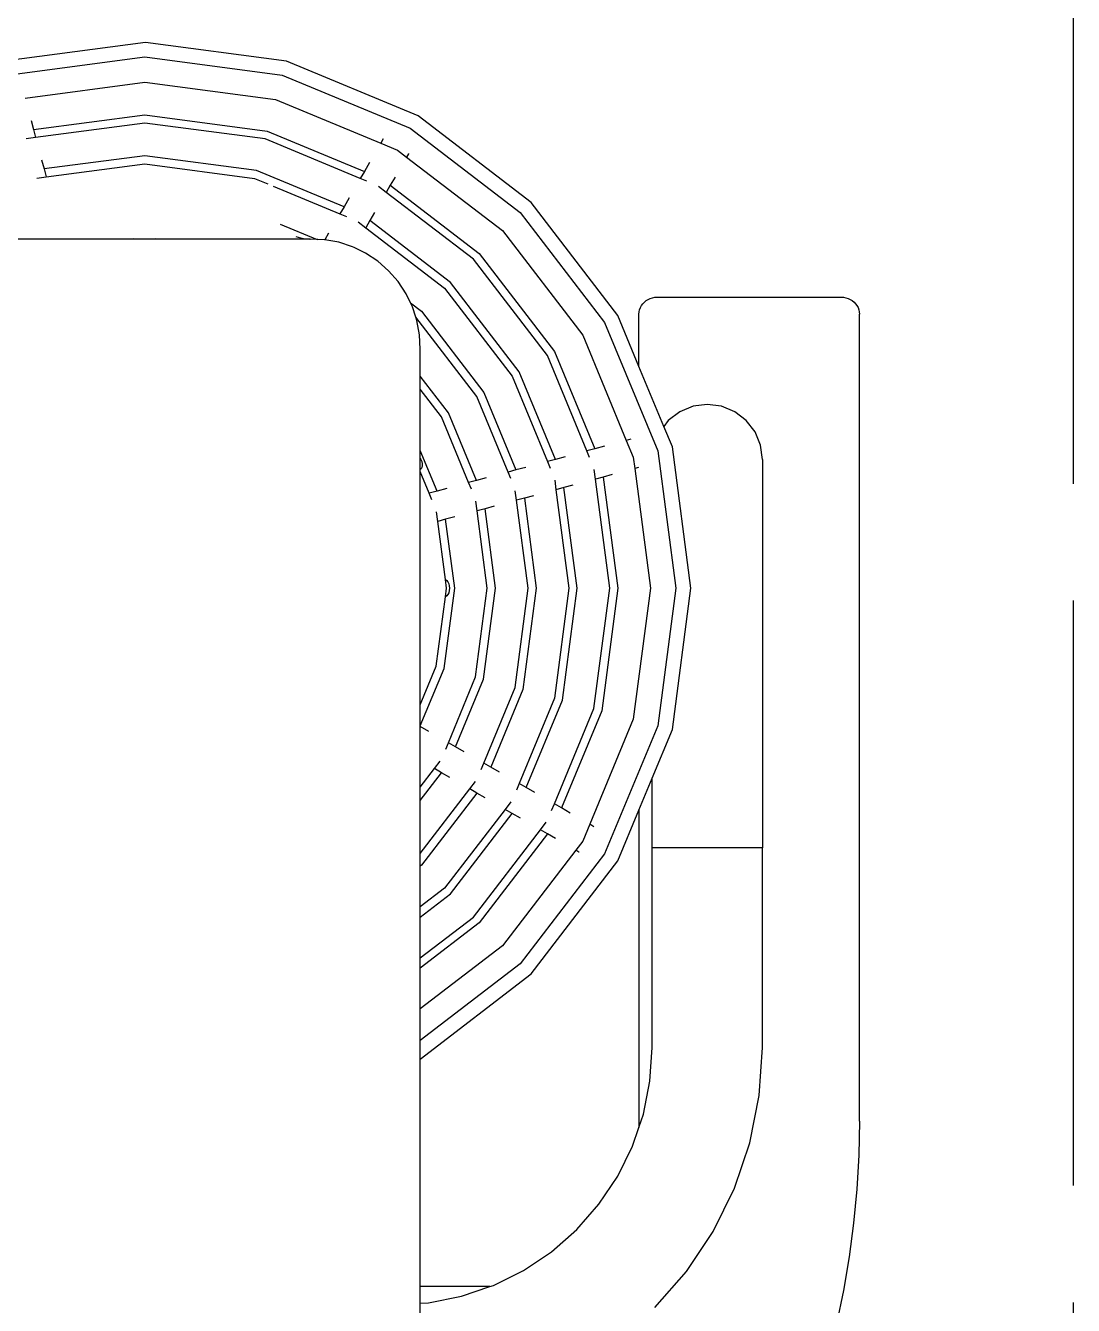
# Model space of a CAD drawing. Header units: millimetres. Extents: x -9564 to 100419, y -25359 to 24346.
# Drawn here: x 43060 to 43515, y -20853 to -20297 of the extents above; entities that cross this region are included whole.
import ezdxf

# ---------------------------------------------------------------- set-up
doc = ezdxf.new("R2010")
doc.units = ezdxf.units.MM
doc.header["$LTSCALE"] = 100
doc.linetypes.add('DASHEDX2', pattern=[3.048, 2.54, -0.508])
doc.layers.add('Area proceso', color=90, linetype='DASHEDX2')
doc.layers.add('Maquinas', color=200, linetype='Continuous')

msp = doc.modelspace()

# ---------------------------------------------------------------- linework, layer by layer
at = {"layer": 'Area proceso'}
msp.add_line((43515.06, -21105.292), (43515.06, -20289.292), dxfattribs=at)
at = {"layer": 'Maquinas'}
for p, q in [((43111.929, -20304.104), (43050.597, -20312.178)), ((43173.262, -20312.178), (43111.929, -20304.104)), ((43051.86, -20318.196), (43111.58, -20310.333)), ((43111.58, -20310.333), (43171.3, -20318.196)), ((43230.414, -20335.852), (43173.262, -20312.178)), ((43171.3, -20318.196), (43226.95, -20341.247)), ((43059.613, -20328.163), (43111.58, -20321.321)), ((43111.58, -20321.321), (43168.456, -20328.809)), ((43168.456, -20328.809), (43214.129, -20347.727)), ((43062.227, -20337.916), (43063.283, -20341.857)), ((43063.283, -20341.857), (43111.58, -20335.499)), ((43111.58, -20339.043), (43064.2, -20345.281)), ((43111.58, -20335.499), (43164.787, -20342.503)), ((43163.869, -20345.927), (43111.58, -20339.043)), ((43279.492, -20373.51), (43230.414, -20335.852)), ((43064.2, -20345.281), (43060.085, -20345.822)), ((43063.283, -20341.857), (43064.2, -20345.281)), ((43205.268, -20363.075), (43163.869, -20345.927)), ((43164.787, -20342.503), (43207.04, -20360.005)), ((43215.188, -20345.893), (43214.129, -20347.727)), ((43226.95, -20341.247), (43274.738, -20377.916)), ((43214.129, -20347.727), (43221.456, -20350.762)), ((43221.456, -20350.762), (43225.385, -20353.777)), ((43066.813, -20355.034), (43067.869, -20358.975)), ((43111.58, -20353.221), (43067.869, -20358.975)), ((43068.787, -20362.399), (43111.58, -20356.765)), ((43160.2, -20359.621), (43111.58, -20353.221)), ((43111.58, -20356.765), (43159.283, -20363.045)), ((43209.234, -20356.206), (43207.04, -20360.005)), ((43226.208, -20352.387), (43225.385, -20353.777)), ((43225.385, -20353.777), (43266.968, -20385.685)), ((43226.259, -20352.263), (43226.208, -20352.387)), ((43064.672, -20362.941), (43068.787, -20362.399)), ((43067.869, -20358.975), (43068.787, -20362.399)), ((43159.283, -20363.045), (43165.089, -20365.45)), ((43198.179, -20375.353), (43160.2, -20359.621)), ((43207.04, -20360.005), (43205.268, -20363.075)), ((43208.129, -20364.26), (43205.268, -20363.075)), ((43220.336, -20362.521), (43218.296, -20366.055)), ((43167.46, -20366.432), (43196.407, -20378.423)), ((43216.524, -20369.124), (43213.231, -20366.598)), ((43218.296, -20366.055), (43216.524, -20369.124)), ((43218.296, -20366.055), (43256.943, -20395.71)), ((43200.373, -20371.553), (43198.179, -20375.353)), ((43254.437, -20398.216), (43216.524, -20369.124)), ((43317.151, -20422.589), (43279.492, -20373.51)), ((43198.179, -20375.353), (43196.407, -20378.423)), ((43196.407, -20378.423), (43199.268, -20379.608)), ((43211.475, -20377.869), (43209.435, -20381.403)), ((43274.738, -20377.916), (43311.407, -20425.703)), ((43170.484, -20382.899), (43186.541, -20389.55)), ((43204.37, -20381.945), (43207.663, -20384.472)), ((43209.435, -20381.403), (43207.663, -20384.472)), ((43207.663, -20384.472), (43241.906, -20410.748)), ((43244.412, -20408.241), (43209.435, -20381.403)), ((43062.798, -20389.399), (43039.831, -20389.399)), ((43076.021, -20389.399), (43062.798, -20389.399)), ((43106.001, -20389.399), (43076.021, -20389.399)), ((43106.84, -20389.289), (43106.001, -20389.399)), ((43117.158, -20389.399), (43106.001, -20389.399)), ((43117.158, -20389.399), (43116.32, -20389.289)), ((43183.331, -20389.399), (43117.158, -20389.399)), ((43177.281, -20388.243), (43179.272, -20388.901)), ((43179.272, -20388.901), (43181.332, -20389.289)), ((43181.332, -20389.289), (43183.331, -20389.399)), ((43183.331, -20389.399), (43183.426, -20389.404)), ((43186.541, -20389.55), (43183.426, -20389.404)), ((43186.832, -20389.671), (43186.541, -20389.55)), ((43189.717, -20389.7), (43186.832, -20389.671)), ((43189.849, -20389.782), (43189.717, -20389.7)), ((43191.512, -20386.901), (43189.849, -20389.782)), ((43195.912, -20390.839), (43189.849, -20389.782)), ((43201.898, -20392.797), (43195.912, -20390.839)), ((43266.968, -20385.685), (43301.891, -20431.197)), ((43202.638, -20393.155), (43201.898, -20392.797)), ((43207.569, -20395.537), (43202.638, -20393.155)), ((43212.823, -20399.011), (43207.569, -20395.537)), ((43256.943, -20395.71), (43289.613, -20438.286)), ((43217.565, -20403.157), (43212.823, -20399.011)), ((43286.544, -20440.058), (43254.437, -20398.216)), ((43221.711, -20407.899), (43217.565, -20403.157)), ((43225.185, -20413.153), (43221.711, -20407.899)), ((43241.906, -20410.748), (43271.196, -20448.919)), ((43274.265, -20447.147), (43244.412, -20408.241)), ((43227.091, -20417.097), (43225.185, -20413.153)), ((43227.091, -20417.097), (43231.881, -20420.773)), ((43227.925, -20418.824), (43227.091, -20417.097)), ((43326.927, -20419.187), (43327.389, -20418.328)), ((43327.389, -20418.328), (43327.969, -20417.531)), ((43327.969, -20417.531), (43328.657, -20416.811)), ((43328.657, -20416.811), (43329.442, -20416.179)), ((43329.442, -20416.179), (43330.311, -20415.647)), ((43330.311, -20415.647), (43331.247, -20415.223)), ((43331.247, -20415.223), (43332.236, -20414.915)), ((43332.236, -20414.915), (43333.26, -20414.728)), ((43333.26, -20414.728), (43334.302, -20414.666)), ((43334.302, -20414.666), (43414.131, -20414.666)), ((43414.131, -20414.666), (43415.173, -20414.728)), ((43415.173, -20414.728), (43416.197, -20414.915)), ((43416.197, -20414.915), (43417.186, -20415.223)), ((43417.186, -20415.223), (43418.122, -20415.647)), ((43418.122, -20415.647), (43418.99, -20416.179)), ((43418.99, -20416.179), (43419.776, -20416.811)), ((43419.776, -20416.811), (43420.464, -20417.531)), ((43420.464, -20417.531), (43421.044, -20418.328)), ((43421.044, -20418.328), (43421.506, -20419.187)), ((43229.387, -20423.296), (43227.925, -20418.824)), ((43255.848, -20457.78), (43229.387, -20423.296)), ((43229.883, -20424.81), (43229.387, -20423.296)), ((43231.881, -20420.773), (43258.918, -20456.008)), ((43326.319, -20444.722), (43317.151, -20422.589)), ((43326.319, -20421.99), (43326.388, -20421.034)), ((43326.319, -20444.722), (43326.319, -20421.99)), ((43326.388, -20421.034), (43326.591, -20420.094)), ((43326.591, -20420.094), (43326.927, -20419.187)), ((43421.506, -20419.187), (43421.842, -20420.094)), ((43421.842, -20420.094), (43422.045, -20421.034)), ((43422.045, -20421.034), (43422.114, -20421.99)), ((43422.114, -20529.326), (43422.114, -20421.99)), ((43231.022, -20431.005), (43229.883, -20424.81)), ((43311.407, -20425.703), (43334.458, -20481.354)), ((43231.323, -20437.296), (43231.022, -20431.005)), ((43301.891, -20431.197), (43320.809, -20476.87)), ((43231.323, -20448.908), (43231.323, -20437.296)), ((43303.691, -20481.457), (43286.544, -20440.058)), ((43289.613, -20438.286), (43307.115, -20480.54)), ((43337.12, -20470.796), (43326.319, -20444.722)), ((43243.57, -20464.869), (43231.323, -20448.908)), ((43231.323, -20454.681), (43231.323, -20448.908)), ((43271.196, -20448.919), (43286.573, -20486.044)), ((43289.997, -20485.126), (43274.265, -20447.147)), ((43240.5, -20466.641), (43231.323, -20454.681)), ((43231.323, -20481.216), (43231.323, -20454.681)), ((43258.918, -20456.008), (43272.879, -20489.713)), ((43269.455, -20490.63), (43255.848, -20457.78)), ((43349.802, -20462.061), (43344.026, -20464.453)), ((43356, -20461.245), (43349.802, -20462.061)), ((43362.199, -20462.061), (43356, -20461.245)), ((43367.975, -20464.453), (43362.199, -20462.061)), ((43252.337, -20495.217), (43240.5, -20466.641)), ((43255.761, -20494.3), (43243.57, -20464.869)), ((43339.066, -20468.259), (43337.12, -20470.796)), ((43344.026, -20464.453), (43339.066, -20468.259)), ((43372.935, -20468.259), (43367.975, -20464.453)), ((43376.741, -20473.219), (43372.935, -20468.259)), ((43340.825, -20479.741), (43337.12, -20470.796)), ((43379.133, -20478.995), (43376.741, -20473.219)), ((43311.353, -20479.404), (43307.115, -20480.54)), ((43322.855, -20476.322), (43320.809, -20476.87)), ((43320.809, -20476.87), (43323.845, -20484.197)), ((43348.899, -20541.074), (43340.825, -20479.741)), ((43379.949, -20485.193), (43379.133, -20478.995)), ((43238.643, -20498.887), (43231.323, -20481.216)), ((43231.323, -20484.669), (43231.323, -20481.216)), ((43231.323, -20484.669), (43231.582, -20485.129)), ((43231.323, -20489.478), (43231.323, -20484.669)), ((43231.582, -20485.129), (43231.936, -20486.07)), ((43289.997, -20485.126), (43286.573, -20486.044)), ((43294.235, -20483.991), (43289.997, -20485.126)), ((43307.115, -20480.54), (43303.691, -20481.457)), ((43304.876, -20484.318), (43303.691, -20481.457)), ((43323.845, -20484.197), (43324.491, -20489.107)), ((43334.458, -20481.354), (43342.32, -20541.074)), ((43379.949, -20485.193), (43379.949, -20653.8)), ((43231.651, -20489.224), (43231.323, -20489.478)), ((43231.323, -20490.398), (43231.323, -20489.478)), ((43235.219, -20499.804), (43231.323, -20490.398)), ((43231.323, -20503.289), (43231.323, -20490.398)), ((43231.98, -20488.644), (43231.651, -20489.224)), ((43231.936, -20486.07), (43232.127, -20487.011)), ((43232.142, -20487.889), (43231.98, -20488.644)), ((43232.127, -20487.011), (43232.142, -20487.889)), ((43272.879, -20489.713), (43269.455, -20490.63)), ((43270.64, -20493.491), (43269.455, -20490.63)), ((43277.117, -20488.578), (43272.879, -20489.713)), ((43286.573, -20486.044), (43287.758, -20488.904)), ((43307.373, -20493.694), (43306.831, -20489.578)), ((43326.18, -20488.654), (43324.491, -20489.107)), ((43324.491, -20489.107), (43331.332, -20541.074)), ((43255.761, -20494.3), (43252.337, -20495.217)), ((43253.522, -20498.078), (43252.337, -20495.217)), ((43259.999, -20493.164), (43255.761, -20494.3)), ((43289.713, -20494.165), (43290.255, -20498.28)), ((43297.62, -20496.307), (43293.678, -20497.363)), ((43310.796, -20492.776), (43307.373, -20493.694)), ((43313.61, -20541.074), (43307.373, -20493.694)), ((43314.738, -20491.72), (43310.796, -20492.776)), ((43310.796, -20492.776), (43317.155, -20541.074)), ((43238.643, -20498.887), (43235.219, -20499.804)), ((43236.404, -20502.665), (43235.219, -20499.804)), ((43242.88, -20497.751), (43238.643, -20498.887)), ((43273.137, -20502.867), (43272.595, -20498.752)), ((43276.56, -20501.95), (43273.137, -20502.867)), ((43280.502, -20500.894), (43276.56, -20501.95)), ((43276.56, -20501.95), (43281.711, -20541.074)), ((43293.678, -20497.363), (43290.255, -20498.28)), ((43290.255, -20498.28), (43295.888, -20541.074)), ((43299.433, -20541.074), (43293.678, -20497.363)), ((43231.323, -20591.749), (43231.323, -20503.289)), ((43256.018, -20507.454), (43255.477, -20503.339)), ((43259.442, -20506.537), (43256.018, -20507.454)), ((43260.445, -20541.074), (43256.018, -20507.454)), ((43263.384, -20505.48), (43259.442, -20506.537)), ((43263.989, -20541.074), (43259.442, -20506.537)), ((43278.167, -20541.074), (43273.137, -20502.867)), ((43238.9, -20512.041), (43238.359, -20507.925)), ((43242.324, -20511.123), (43238.9, -20512.041)), ((43242.229, -20537.325), (43238.9, -20512.041)), ((43246.265, -20510.067), (43242.324, -20511.123)), ((43246.267, -20541.074), (43242.324, -20511.123)), ((43422.045, -20529.326), (43422.114, -20529.326)), ((43422.114, -20772.577), (43422.114, -20529.326)), ((43242.229, -20537.325), (43242.335, -20537.349)), ((43242.723, -20541.074), (43242.229, -20537.325)), ((43242.335, -20537.349), (43242.877, -20537.736)), ((43242.877, -20537.736), (43243.344, -20538.351)), ((43243.344, -20538.351), (43243.701, -20539.153)), ((43243.701, -20539.153), (43243.926, -20540.087)), ((43243.926, -20540.087), (43244.003, -20541.089)), ((43238.254, -20575.016), (43242.225, -20544.853)), ((43241.678, -20575.933), (43246.267, -20541.074)), ((43242.225, -20544.853), (43242.723, -20541.074)), ((43242.335, -20544.828), (43242.225, -20544.853)), ((43242.877, -20544.442), (43242.335, -20544.828)), ((43243.344, -20543.826), (43242.877, -20544.442)), ((43243.701, -20543.024), (43243.344, -20543.826)), ((43243.926, -20542.091), (43243.701, -20543.024)), ((43244.003, -20541.089), (43243.926, -20542.091)), ((43255.372, -20579.602), (43260.445, -20541.074)), ((43258.796, -20580.52), (43263.989, -20541.074)), ((43272.49, -20584.189), (43278.167, -20541.074)), ((43281.711, -20541.074), (43275.914, -20585.107)), ((43295.888, -20541.074), (43289.608, -20588.776)), ((43293.032, -20589.693), (43299.433, -20541.074)), ((43306.726, -20593.363), (43313.61, -20541.074)), ((43317.155, -20541.074), (43310.15, -20594.28)), ((43331.332, -20541.074), (43323.845, -20597.95)), ((43342.32, -20541.074), (43334.458, -20600.793)), ((43340.825, -20602.406), (43348.899, -20541.074)), ((43231.323, -20591.749), (43238.254, -20575.016)), ((43231.323, -20600.931), (43241.678, -20575.933)), ((43243.536, -20608.179), (43255.372, -20579.602)), ((43246.605, -20609.951), (43258.796, -20580.52)), ((43258.883, -20617.039), (43272.49, -20584.189)), ((43275.914, -20585.107), (43261.953, -20618.812)), ((43289.608, -20588.776), (43274.231, -20625.9)), ((43277.3, -20627.673), (43293.032, -20589.693)), ((43231.323, -20600.931), (43231.323, -20591.749)), ((43289.579, -20634.761), (43306.726, -20593.363)), ((43310.15, -20594.28), (43292.648, -20636.534)), ((43231.323, -20601.128), (43231.323, -20600.931)), ((43235.057, -20603.283), (43231.323, -20601.128)), ((43231.323, -20615.107), (43231.323, -20601.128)), ((43323.845, -20597.95), (43304.926, -20643.622)), ((43334.458, -20600.793), (43311.407, -20656.444)), ((43332.052, -20623.585), (43340.825, -20602.406)), ((43242.351, -20611.039), (43243.536, -20608.179)), ((43246.605, -20609.951), (43243.536, -20608.179)), ((43250.405, -20612.144), (43246.605, -20609.951)), ((43231.323, -20627.466), (43231.323, -20615.107)), ((43237.486, -20619.434), (43240.013, -20616.141)), ((43257.698, -20619.9), (43258.883, -20617.039)), ((43261.953, -20618.812), (43258.883, -20617.039)), ((43265.752, -20621.005), (43261.953, -20618.812)), ((43231.323, -20627.466), (43237.486, -20619.434)), ((43231.323, -20633.239), (43240.556, -20621.207)), ((43240.556, -20621.207), (43237.486, -20619.434)), ((43244.089, -20623.247), (43240.556, -20621.207)), ((43326.319, -20637.425), (43332.052, -20623.585)), ((43332.052, -20653.8), (43332.052, -20623.585)), ((43231.323, -20633.239), (43231.323, -20627.466)), ((43231.323, -20656.329), (43252.834, -20628.295)), ((43252.834, -20628.295), (43255.361, -20625.002)), ((43255.903, -20630.068), (43252.834, -20628.295)), ((43274.231, -20625.9), (43273.046, -20628.761)), ((43277.3, -20627.673), (43274.231, -20625.9)), ((43281.1, -20629.866), (43277.3, -20627.673)), ((43231.323, -20656.329), (43231.323, -20633.239)), ((43255.903, -20630.068), (43231.881, -20661.374)), ((43259.437, -20632.108), (43255.903, -20630.068)), ((43270.708, -20633.863), (43268.181, -20637.156)), ((43288.394, -20637.622), (43289.579, -20634.761)), ((43292.648, -20636.534), (43289.579, -20634.761)), ((43268.181, -20637.156), (43241.906, -20671.399)), ((43244.412, -20673.906), (43271.251, -20638.929)), ((43271.251, -20638.929), (43268.181, -20637.156)), ((43274.785, -20640.969), (43271.251, -20638.929)), ((43296.448, -20638.727), (43292.648, -20636.534)), ((43317.151, -20659.558), (43326.319, -20637.425)), ((43326.319, -20637.425), (43326.319, -20772.577)), ((43254.437, -20683.931), (43283.529, -20646.017)), ((43283.529, -20646.017), (43286.056, -20642.724)), ((43286.599, -20647.789), (43283.529, -20646.017)), ((43304.926, -20643.622), (43301.891, -20650.95)), ((43306.76, -20644.681), (43304.926, -20643.622)), ((43286.599, -20647.789), (43256.943, -20686.437)), ((43290.132, -20649.83), (43286.599, -20647.789)), ((43301.891, -20650.95), (43298.877, -20654.878)), ((43231.323, -20661.802), (43231.323, -20656.329)), ((43298.877, -20654.878), (43266.968, -20696.462)), ((43311.407, -20656.444), (43274.738, -20704.231)), ((43300.267, -20655.702), (43298.877, -20654.878)), ((43300.391, -20655.752), (43300.267, -20655.702)), ((43332.052, -20740.645), (43332.052, -20653.8)), ((43379.949, -20653.8), (43332.052, -20653.8)), ((43379.949, -20740.645), (43379.949, -20653.8)), ((43231.881, -20661.374), (43231.323, -20661.802)), ((43231.323, -20679.52), (43231.323, -20661.802)), ((43279.492, -20708.637), (43317.151, -20659.558)), ((43241.906, -20671.399), (43231.323, -20679.52)), ((43231.323, -20683.949), (43244.412, -20673.906)), ((43231.323, -20683.949), (43231.323, -20679.52)), ((43231.323, -20701.667), (43254.437, -20683.931)), ((43231.323, -20701.667), (43231.323, -20683.949)), ((43256.943, -20686.437), (43231.323, -20706.096)), ((43266.968, -20696.462), (43231.323, -20723.814)), ((43231.323, -20706.096), (43231.323, -20701.667)), ((43274.738, -20704.231), (43231.323, -20737.545)), ((43231.323, -20723.814), (43231.323, -20706.096)), ((43326.388, -20707.445), (43326.319, -20707.445)), ((43422.114, -20707.445), (43422.045, -20707.445)), ((43231.323, -20745.598), (43279.492, -20708.637)), ((43231.323, -20737.545), (43231.323, -20723.814)), ((43231.323, -20745.598), (43231.323, -20737.545)), ((43331.096, -20755.233), (43332.052, -20740.645)), ((43378.583, -20761.485), (43379.949, -20740.645)), ((43231.323, -20844.423), (43231.323, -20745.598)), ((43328.244, -20769.571), (43331.096, -20755.233)), ((43374.509, -20781.968), (43378.583, -20761.485)), ((43326.266, -20775.398), (43328.244, -20769.571)), ((43326.319, -20772.577), (43326.266, -20775.398)), ((43422.114, -20772.577), (43421.834, -20787.377)), ((43323.545, -20783.414), (43326.266, -20775.398)), ((43317.079, -20796.525), (43323.545, -20783.414)), ((43367.796, -20801.744), (43374.509, -20781.968)), ((43421.834, -20787.377), (43420.994, -20802.156)), ((43308.957, -20808.681), (43317.079, -20796.525)), ((43358.559, -20820.474), (43367.796, -20801.744)), ((43420.994, -20802.156), (43419.595, -20816.892)), ((43299.318, -20819.672), (43308.957, -20808.681)), ((43419.595, -20816.892), (43417.64, -20831.565)), ((43288.327, -20829.311), (43299.318, -20819.672)), ((43346.956, -20837.839), (43358.559, -20820.474)), ((43276.172, -20837.432), (43288.327, -20829.311)), ((43417.64, -20831.565), (43415.131, -20846.154)), ((43263.06, -20843.898), (43276.172, -20837.432)), ((43333.187, -20853.54), (43346.956, -20837.839)), ((43261.516, -20844.423), (43231.323, -20844.423)), ((43231.323, -20851.682), (43231.323, -20844.423)), ((43249.217, -20848.597), (43261.516, -20844.423)), ((43261.516, -20844.423), (43263.06, -20843.898)), ((43415.131, -20846.154), (43412.072, -20860.637)), ((43231.323, -20851.682), (43234.879, -20851.449)), ((43231.323, -20899.58), (43231.323, -20851.682)), ((43234.879, -20851.449), (43249.217, -20848.597))]:
    msp.add_line(p, q, dxfattribs=at)

doc.saveas('drawing.dxf')
